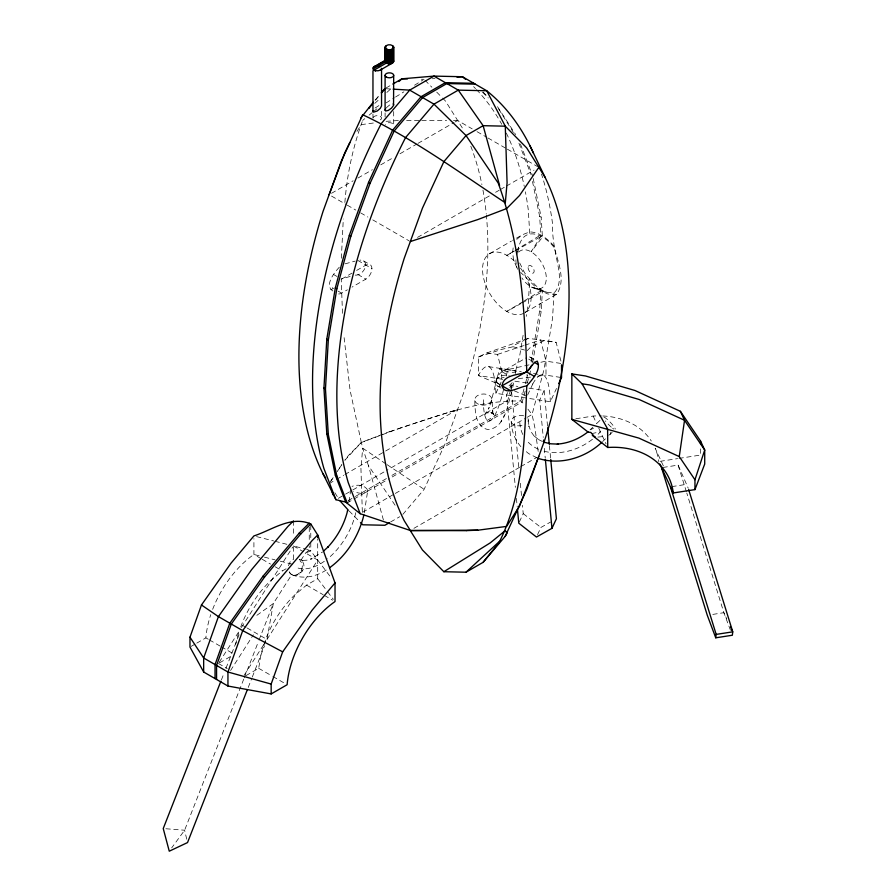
<?xml version="1.0" encoding="UTF-8"?>
<svg xmlns="http://www.w3.org/2000/svg" width="896" height="896" viewBox="0 0 896 896"><rect width="100%" height="100%" fill="white"/><g stroke="black" fill="none" stroke-linecap="round" stroke-linejoin="round"><path stroke-width="0.67" stroke-dasharray="4.48 3.36" d="M341.365 258.205L343.291 218.971M610.926 432.107L610.187 434.302L608.709 435.254M519.691 262.942L524.72 273.056L529.738 278.936L528.259 304.237L526.243 316.378M531.138 362.051L539.65 310.811L540.904 289.374L535.718 285.578L529.738 278.936M532.65 362.936L541.162 311.685L542.416 290.259L531.115 286.888L547.691 292.488L554.03 292.947C559.899 287.37 559.922 277.883 558.869 270.379C556.114 254.867 551.97 239.714 552.552 223.765A416.416 240.419 -60 0 0 541.486 174.115M554.03 292.947L552.552 318.259L544.029 369.499L532.056 414.49L534.901 427.75L538.283 452.144M332.898 291.021C323.837 285.32 334.858 271.958 339.494 266.997M344.87 202.496C347.032 174.81 352.733 147.549 362.309 121.464M513.15 247.912L512.658 251.978L513.475 259.717L516.757 267.389M517.989 251.754C520.89 225.434 542.102 231.874 554.03 247.363M246.019 675.595L258.675 668.293L261.229 653.005L266.437 637.235A75.622 43.658 -60 0 1 294.627 595.034L306.566 585.122L317.699 578.693L317.699 539.168M348.925 501.715L350.806 489.563M364.291 512.859L367.774 490.302C365.187 485.005 356.989 484.098 352.027 486.394M523.107 335.25L519.747 355.488L515.166 372.691M247.128 627.995L266.997 639.475L273.302 603.568L291.738 574.672C303.968 579.981 318.192 576.038 328.541 568.478M497.168 377.944L490.84 402.875L488.41 408.99L489.238 407.445L484.669 414.624L488.006 412.059L486.08 413.056L490.392 412.552L492.498 413.179L490.84 412.541L494.155 415.274L492.722 412.933L493.651 414.77L492.542 410.693L492.878 412.541L491.915 399.414A8.568 5.589 -1.9 0 0 479.058 394.822A8.568 5.589 -1.9 0 0 479.058 404.51A8.568 5.589 -1.9 0 0 491.893 399.426M506.318 376.018L507.595 369.802M515.379 373.576L515.894 371.09L499.307 368.525C500.069 372.646 492.027 385.19 500.786 383.32M512.747 387.374L514.304 379.77M516.757 255.035L518.549 247.106M367.774 490.302L367.539 491.277C363.854 494.76 357.739 493.259 353.606 491.288M511.963 391.182C507.45 404.331 505.546 428.03 487.962 429.531C474.779 427.022 475.16 410.066 474.757 399.75M510.586 389.906L507.763 400.501L389.166 468.978M510.933 388.584L512.691 381.965M523.981 388.909L520.766 400.994L390.354 476.28M525.414 383.544L527.554 375.48M525.146 391.126L522.278 401.867L388.248 479.248M527.285 383.074L529.077 376.354M529.435 375.021L530.499 370.989M288.4 565.723L290.17 561.837L293.261 559.373M289.162 571.917C295.165 581.93 307.373 567.661 300.014 560.818M240.744 626.931L242.144 623.157A76.003 43.882 -60 0 1 270.402 580.854L282.363 570.909L286.798 568.355M221.39 679.941L223.933 673.422M225.982 668.203L239.68 633.203M243.734 679.123L184.61 830.234L171.685 847.885M244.25 677.813L258.518 641.346M259.022 640.035L273.302 603.568L255.17 616.526M248.226 687.445L251.798 678.317M252.302 677.018L264.578 645.658M402.853 514.371L424.122 489.35L445.536 442.87L463.758 392.526A395.483 228.334 -60 0 0 486.36 214.973M495.902 393.31L501.715 380.789L501.715 370.933L497.504 354.424L486.696 352.99L478.341 357L478.341 375.536A75.88 16.038 -81.2 0 1 495.902 393.31L550.323 401.733L556.494 388.438M507.64 392.56L506.531 394.957L515.357 487.346M509.858 387.778L510.978 385.381L517.888 386.445M528.942 388.158L544.141 390.51L539.706 400.086L543.256 437.315M519.344 521.998L523.23 513.621L522.435 505.344M537.555 534.643L540.893 527.464L550.435 522.099M527.632 395.024L532.773 383.958L528.718 383.331M500.875 421.826L501.794 420.078M503.63 416.595L504.448 415.05M263.514 645.131L265.608 641.738M357 131.398L361.29 124.622L375.066 122.797M219.173 662.312L239.21 631.075A76.003 43.882 -60 0 0 235.749 644.179M241.371 627.547L292.712 547.109M230.574 670.499L253.378 634.76M300.966 560.235L305.57 553.011L309.254 549.976L309.254 545.944M244.216 675.158L265.675 641.536M266.997 639.475L317.699 560.056L305.57 553.011L310.778 550.906L310.778 541.486M330.646 481.387L333.626 476.93L330.646 481.398M341.813 464.688L337.355 471.363L341.813 464.755M401.262 427.638L361.334 442.512L344.859 460.219L348.443 455.504L361.346 442.4L390.264 431.357M293.474 575.344L297.382 575.042L302.422 570.965A8.59 6.989 -52.4 0 0 299.23 559.574L303.106 560.504L301.336 560.426L306.555 560.213L312.133 558.667L310.722 559.104L322.526 552.037M375.603 100.117L379.803 94.909M525.213 312.424L556.618 294.302C566.586 279.989 557.502 261.106 553.941 245.93C547.613 238.986 539.56 232.053 529.648 231.907L522.278 234.808L512.613 240.397M375.099 100.139L379.523 94.931M386.366 107.755L389.402 105.146L392.437 103.891M478.341 357L501.861 349.339L513.139 346.741L515.166 344.68L523.611 340.626M527.061 350.784L530.723 347.088L543.984 340.715L556.136 342.328L561.546 363.541L545.989 361.133L539.28 362.622M590.083 429.845L592.939 427.112M596.747 423.461L602.459 417.995M602.627 441.538L605.461 438.827M610.187 434.302L612.192 432.376M374.774 103.387L379.792 98.829M386.837 92.456L391.866 87.909M375.11 108.013L379.4 105.28M516.757 239.344L522.278 234.808M362.645 120.411L364.795 118.653M369.107 115.136L372.344 112.504M373.419 111.619L377.731 108.102M509.029 385.818L513.856 381.035L527.363 383.118M386.053 102.939L394.363 97.765M395.55 97.026L403.872 91.851M414.568 85.21L422.89 80.035M523.242 301.47L506.834 311.427L521.035 303.531M524.406 300.765L540.814 290.819L547.915 294.011L556.618 294.302M513.867 251.126L506.834 255.338L514.181 251.306M515.032 250.421L540.814 234.965M385.986 88.01L391.675 84.728M331.52 193.29L353.136 180.802M357.941 178.035L372.366 169.714M380.766 164.853L393.982 157.226M399.986 153.765L416.808 144.054M418.006 143.36L454.048 122.55M455.246 121.856L457.654 120.467L472.192 128.867M341.6 279.115L352.005 273.112M356.63 270.435L365.882 265.093A8.59 4.962 -60 0 1 371.952 268.598A8.59 4.962 -60 0 1 365.882 279.115L352.005 287.123M417.525 237.395L490.795 195.093M495.6 192.315L499.206 190.232M500.405 189.538L505.21 186.771M506.408 186.077L534.038 170.128M338.554 293.955A8.59 4.962 -60 0 0 341.6 293.138L347.379 289.8M489.664 253.646L511.403 241.091M500.517 386.467A8.59 4.962 -60 0 1 496.059 381.349A8.59 4.962 -60 0 1 502.085 371.773L526.366 357.75M329.157 483.616L335.216 480.122M336.437 479.416L343.706 475.216M344.915 474.522L457.699 409.405L401.139 427.65M338.341 498.322L344.389 494.827M345.598 494.122L351.646 490.627M352.856 489.933L387.957 469.672M348.096 500.685L354.133 497.202M355.342 496.496L389.155 476.986M347.2 502.947L387.05 479.942M362.611 512.31L394.083 494.144M395.293 493.45L526.008 417.984M527.218 417.278L532.056 414.49L527.173 408.184M390.578 521.987L399.694 516.734M191.106 646.397L195.653 643.776M196.784 643.115L205.878 637.874A76.003 43.882 -60 0 1 210.762 614.656M413.918 528.338L519.624 467.309M520.834 466.614L536.446 457.598M219.531 662.85L230.574 656.477M522.222 302.87L542.338 291.693M515.402 250.634L542.338 235.838M524.81 340.054L528.427 338.318L556.136 342.328M590.99 429.442L593.488 428.277M355.219 275.117C363.563 275.934 371.314 260.613 359.901 260.064M486.696 352.99L528.427 338.318M390.118 431.502C432.477 417.883 475.597 400.042 520.766 400.994L523.914 403.973M497.504 354.424L523.611 345.632M524.922 345.195L540.59 339.931L545.989 361.133L545.989 375.155L561.546 377.563M345.038 263.85L355.219 261.094M350.123 276.494L341.219 278.902L342.574 315.672M501.715 370.933L529.894 364.694M591.64 433.619L600.443 431.782A49.795 38.214 -32.2 0 1 594.485 437.606M575.848 418.746L593.152 416.069A75.88 59.842 -24.9 0 1 601.429 415.912M660.05 461.339L677.6 458.618M678.955 458.405L700.549 455.067L700.549 447.418M662.928 467.466L678.126 465.114L688.251 488.253M671.821 486.618L687.019 484.266M712.813 614.398L723.867 612.685L726.645 618.666M386.086 121.33L401.094 120.344M518.314 378.683L530.768 377.093M537.69 376.219L545.989 375.155M597.89 437.091L604.15 436.464M432.298 78.747L435.042 78.568M506.117 375.133L501.715 375.502L497.269 378.459A8.568 1.893 11.6 0 1 504.112 377.574M406.605 120.355L420.403 120.389M421.781 120.389L446.611 120.445M453.51 120.456L457.654 120.467M421.31 79.24L424.077 79.296M386.221 88.749L391.754 89.074M293.429 575.333L295.389 575.467M165.917 828.755L184.61 830.234L186.939 840.101M488.6 366.621L521.259 371.672M533.501 373.576L543.032 375.043M502.79 379.322L478.341 375.536L500.472 384.944M330.691 289.744L333.48 288.445L329.448 286.126M289.072 563.662L290.282 563.954M301.224 570.674L302.422 570.965M301.022 572.712L300.126 572.499L300.81 572.88M299.309 574.101L299.141 574.179M290.282 573.518L291.738 574.672M256.547 536.603L273.683 540.949M274.994 541.285L286.854 544.298M293.44 559.216L293.44 545.966L305.301 548.979M306.622 549.315L310.778 550.906L331.722 578.558M259.179 555.822L253.915 554.478A76.003 43.882 -60 0 0 211.534 612.394M264.454 557.155L274.994 559.832M280.269 561.176L292.13 564.189M513.139 346.741L524.53 350.045M535.046 288.557L547.691 292.488M514.259 390.813L525.773 395.707M542.483 441.526L537.611 439.13L538.787 439.802L533.859 435.702L534.699 436.856L531.048 431.749L528.797 425.846L529.099 427.213L528.248 420.022M536.984 457.789L528.662 453.611L523.701 449.478M477.042 131.667L486.73 137.267M487.95 137.962L506.128 148.456M507.338 149.162L537.634 166.645M539.65 216.317L541.162 217.19L542.416 237.182L531.115 251.832L540.904 236.309L539.65 216.317L532.235 180.253M539.65 310.811L541.162 311.685M331.542 196.078L346.08 204.478M347.29 205.173L355.779 210.067M360.629 212.867L367.898 217.067M372.747 219.867L409.102 240.856M363.563 260.859L370.171 264.667M530.656 357.325L533.96 359.24M357.762 260.411L371.952 268.598M528.685 359.094L533.322 361.771M357.762 274.434L365.882 279.115M333.48 274.434L336.952 276.438M502.085 371.773L510.205 376.466M338.117 291.133L341.6 293.138M496.014 382.29L501.077 385.213M497.795 386.221L501.099 388.125M261.027 558.589L253.915 554.478L253.915 538.586M262.214 559.272L270.514 564.066M275.251 566.81L282.363 570.909M306.566 585.122L323.165 594.709M324.352 595.392L332.651 600.186M242.715 625.442L246.019 627.357M258.675 668.293L271.723 675.819M272.899 676.502L284.76 683.346M205.878 637.874L208.242 639.24M209.429 639.923L220.102 646.083M221.29 646.778L233.15 653.621M218.422 663.488L227.259 668.584M293.44 545.966L303.363 551.723M385.885 463.859L362.69 448.179L361.346 442.4M387.05 464.632L424.122 489.35M540.814 290.819L535.338 286.754L520.699 272.451M523.23 513.621L540.893 527.464M483.045 91.997L487.861 96.891M497.493 106.669L515.682 134.624M482.485 92.098L488.264 97.966M425.051 80.282L431.861 87.203M436.733 92.142L441.605 97.093M442.579 98.078L445.491 101.046L463.758 130.234M349.104 510.944L360.786 522.816M317.699 578.693L326.771 590.677M327.6 591.763L333.379 599.379M520.878 446.667C514.73 439.656 511.403 430.595 511.224 421.288M395.069 505.221L368.413 465.506L362.69 448.179L360.931 468.182L362.342 512.366M289.318 571.962L290.326 573.518M498.635 108.931L513.43 132.563M334.88 492.755L338.453 498.467M663.354 465.864L655.189 448.269A75.88 59.842 -24.9 0 1 658.694 461.541M593.152 416.069L596.546 423.371M598.786 428.21L606.043 443.834M520.464 144.088L532.65 175.784M518.941 143.203L531.138 174.899M730.453 630.224L723.867 612.685L686.784 493.035M678.126 465.114L686.37 491.702M383.41 519.982L368.413 465.506M361.334 442.512L350.078 390.23L343.762 334.566M533.198 178.45L541.162 217.19M544.141 390.51L547.568 426.362M549.416 445.67L550.603 458.08M544.309 448.347L545.238 458.002M510.978 385.381L511.504 390.891M511.627 392.269L518.885 468.115M520.33 483.28L521.517 495.69M516.41 498.378L517.205 506.643M529.738 233.341L528.259 209.742A416.416 240.419 -60 0 0 525.381 191.822M527.061 374.203L527.061 382.469M393.691 111.541L393.691 125.171A4.29 2.475 0 0 0 389.962 122.707A4.29 2.475 0 0 0 385.246 124.522M385.101 112.918L385.101 117.006M381.55 111.35L381.55 118.16M372.96 114.094L372.96 118.16M310.778 525.325L310.778 540.142M309.254 527.139L309.254 540.579M293.44 520.946L293.44 536.234M602.784 415.957A75.88 59.842 -24.9 0 1 651.325 441.022M532.773 383.958A75.88 16.027 -81.2 0 1 550.323 401.733M592.458 439.275A49.795 38.214 -32.2 0 1 543.2 450.979M538.406 449.232A49.795 38.214 -32.2 0 1 526.142 439.835M522.805 434.482A49.795 38.214 -32.2 0 1 519.736 420.65M503.619 389.166A49.795 10.528 -81.2 0 1 490.28 420.706A49.795 10.528 -81.2 0 1 483.336 399.582M515.872 371.09A8.568 1.893 11.6 0 1 509.04 371.986A8.568 1.893 11.6 0 1 499.318 368.525M527.979 418.69A8.568 5.152 -6.7 0 1 527.979 421.389M521.965 425.488A8.568 5.152 -6.7 0 1 511.28 420.627A8.568 5.152 -6.7 0 1 523.97 415.845M613.838 429.094A8.568 1.411 46.3 0 1 612.674 428.288M611.274 427.146A8.568 1.411 46.3 0 1 605.382 420.941M603.915 417.077A8.568 1.411 46.3 0 1 610.467 422.453A8.568 1.411 46.3 0 1 615.306 429.072M355.779 512.68A52.203 30.139 -60 0 1 327.645 558.779M324.341 561.277A52.203 30.139 -60 0 1 296.352 567.459M470.803 146.25A395.483 228.334 -60 0 1 481.902 184.621M482.955 190.109A395.483 228.334 -60 0 1 486.226 213.606M529.402 356.944A8.59 4.962 -60 0 1 532.437 361.256M518.683 252.134A21.459 12.387 60 0 1 540.008 260.277A21.459 12.387 60 0 1 543.29 286.854A21.459 12.387 60 0 1 521.875 277.928M517.507 269.259A21.459 12.387 60 0 1 516.746 266.694M516.23 264.197A21.459 12.387 60 0 1 516.074 258.384M524.003 313.13A34.339 19.824 60 0 1 491.926 296.923A34.339 19.824 60 0 1 485.957 257.006A34.339 19.824 60 0 1 516.544 263.29M520.509 268.106A34.339 19.824 60 0 1 525.09 312.413M473.603 86.677A416.416 240.419 -60 0 1 475.541 88.626M476.493 89.611A416.416 240.419 -60 0 1 501.76 124.298M506.33 133.112A416.416 240.419 -60 0 1 524.283 186.458M373.106 117.51A4.29 2.475 0 0 1 380.296 116.402A4.29 2.475 0 0 1 378.37 120.546M528.08 267.613A4.29 2.475 60 0 0 532.638 273.28A4.29 2.475 60 0 0 532.638 267.198A4.29 2.475 60 0 0 528.08 267.613"/><path stroke-width="1.34" d="M526.747 386.008C520.442 385.974 504.706 397.018 502.085 385.795C503.35 374.282 518.885 375.166 526.747 371.997L534.486 362.443L537.264 361.144C541.71 370.171 531.877 379.792 526.747 386.008C524.866 438.838 523.365 494.48 499.05 542.584L483.067 562.352L465.998 572.208L443.845 571.715L422.419 549.976L410.267 530.544L466.626 530.656M483.067 562.352L505.232 536.278L526.646 489.798L544.958 439.398A395.483 228.334 -60 0 0 544.958 177.106L526.691 147.918L505.277 126.179L483.123 125.686L466.043 135.554L443.89 161.616L422.464 208.096L404.208 258.373A395.483 228.334 -60 0 0 404.208 520.666L410.357 530.499L360.192 513.71L345.688 502.074L335.317 475.115L326.794 433.698L323.938 388.102L326.794 339.203L335.317 287.963L349.317 235.357L368.547 182.426L392.627 130.178L421.075 96.701L445.368 82.678L473.816 83.306M347.2 502.947L336.829 475.989L328.317 434.571L325.461 388.976L328.317 340.077L336.829 288.837L350.84 236.23L370.07 183.299L394.139 131.062L422.598 97.574L446.88 83.552L475.339 84.179M688.666 489.586L732.76 631.837L732.334 635.242L715.747 637.806L716.173 634.402L670.432 486.83M592.323 435.4L607.734 447.485A75.88 59.842 -24.9 0 1 673.277 492.957L694.96 489.608L694.96 479.752L679.258 456.59L684.544 420.28L680.378 411.309L635.018 390.522L585.525 375.973L571.85 373.89L571.861 419.362L588.09 432.085L590.834 432.454L594.765 437.002M381.405 68.947A4.29 2.475 0 0 0 381.55 68.309L381.55 105.918L380.296 108.349L377.261 110.97L373.542 112.179L373.106 110.69M393.691 75.32L393.546 105.414L391.541 108.102L388.282 110.41L385.683 110.992L385.101 110.197L385.683 108.674M385.101 61.298L385.101 47.275C386.109 43.882 392.683 43.882 393.691 47.275L393.691 61.298C392.986 65.274 383.432 64.344 385.683 60.066L373.542 67.066L373.106 68.947L375.39 71.142M393.691 47.275C392.683 50.68 386.109 50.68 385.101 47.275M347.469 511.168L347.682 510.328C344.434 524.138 337.389 536.95 327.701 547.299L328.205 546.806L323.467 551.163M363.877 515.032C358.837 535.718 346.987 555.206 329.594 567.739M694.96 479.752L704.715 450.027L700.549 441.045L680.378 411.309M189.974 637.202L201.466 604.979L231.011 563.192L253.915 535.931C272.16 529.973 291.054 515.379 310.778 523.981L317.699 535.002L335.026 582.915L335.026 601.552A75.622 43.658 -60 0 0 287.134 684.723L271.163 693.93L227.942 686.034L203.661 672.011L189.974 647.058L189.974 637.202L203.661 657.989L227.942 672.011L271.163 684.074L271.163 693.93M271.163 684.074L282.666 651.851L312.211 610.064L335.026 582.915M329.112 194.678L344.803 152.846L349.832 142.666M538.798 456.344L519.467 506.184M694.96 489.608L704.715 464.038L704.715 450.027L684.544 420.28L639.184 399.504L589.691 384.955L582.075 383.79L571.85 373.89M220.875 681.24L163.24 828.542L169.266 851.2L187.533 842.565L247.206 690.054M519.49 506.128L506.621 526.4L477.702 530.23M558.734 383.6L561.546 377.563L561.546 364.818M517.462 509.41L518.784 523.197L536.446 537.04L551.958 528.326L556.405 518.75L550.738 459.458M360.886 117.835L373.33 102.222M505.232 536.278L507.035 533.187L505.277 530.6L490.19 542.909L443.845 571.715M538.843 167.35L519.568 195.462L506.666 208.555L477.747 219.598L410.312 241.562M309.254 523.107L299.242 533.086L263.021 576.206L229.813 623.179L215.04 664.563L215.04 678.586M310.778 523.981L300.765 533.96L264.533 577.08L231.325 624.053L216.563 665.437L216.563 679.459M499.554 541.33L465.998 572.208M368.872 108.438L372.232 104.272M381.483 92.826L384.843 88.67L381.304 92.837M293.44 520.946L287.862 526.512L251.63 569.632L218.422 616.605L203.661 657.989L203.661 672.011M601.686 442.445C585.133 457.957 560.19 465.55 538.182 458.371M398.899 81.536L401.923 78.814L433.978 76.104L462.437 76.731L486.718 90.754A416.416 240.419 -60 0 1 533.478 153.261M587.989 431.861C579.219 438.816 568.523 443.341 557.301 444.091L558.152 444.114L550.637 443.8L543.704 442.12M373.106 67.67L385.246 60.659M373.106 68.947L385.246 61.936L385.246 46.637M380.296 70.067L392.437 63.056L392.437 49.034M392.818 84.067L401.923 78.814L407.456 78.938M531.63 365.232A8.59 4.962 -60 0 1 526.366 371.773L502.085 385.795L510.205 390.477M389.446 522.648L384.888 525.269L362.734 524.787L360.786 522.816M716.173 634.402L732.76 631.837M456.96 77.101L462.437 76.731A416.416 240.419 -60 0 1 465.562 79.307M466.704 530.611L477.814 530.174L410.267 530.544M393.131 89.152L409.696 90.126L433.978 104.149L466.043 135.554L498.221 183.109C520.184 243.253 525.034 308.392 526.747 371.997M335.922 499.71L323.926 468.541A416.416 240.419 -60 0 1 381.237 123.603L409.696 90.126L433.978 76.104L458.27 90.126L486.718 90.754L505.277 126.179L507.08 182.784L505.322 202.787C458.752 172.021 413.325 138.645 362.69 114.733L341.275 161.213L323.008 211.49A395.483 228.334 -60 0 0 323.008 473.782L335.922 499.71L345.688 502.074M571.861 419.362L638.904 438.11L679.258 456.59M282.666 651.851L242.715 630.627L218.422 616.605L201.466 604.979M368.547 182.426L370.07 183.299M349.317 235.357L350.84 236.23M534.464 362.432L538.507 364.762M526.366 371.773L534.486 376.466M335.317 287.963L336.829 288.837M326.794 339.203L328.317 340.077M323.938 388.102L325.461 388.976M326.794 433.698L328.317 434.571M335.317 475.115L336.829 475.989M299.242 533.086L300.765 533.96M263.021 576.206L264.533 577.08M393.12 103.936L393.691 104.72M348.13 509.958L339.886 500.752M393.12 60.066L393.691 61.298M323.008 473.782L325.741 478.15M582.075 383.79L607.611 428.915L607.734 447.485M530.029 145.925L544.958 177.106M659.837 463.994L673.277 492.957M730.531 627.043L732.2 630.638M360.192 513.71L348.219 482.563A416.416 240.419 -60 0 1 405.53 137.626L433.978 104.149L458.27 90.126L483.123 125.686L499.598 185.461M715.747 637.806L707.28 615.25L661.539 467.678M332.226 492.363L333.099 494.861M547.702 427.739L549.282 444.293M543.525 440.07L543.782 442.837M545.373 459.379L551.958 528.326M700.549 441.045L700.549 443.598M393.546 46.637L393.546 61.936M393.12 46.043L393.12 62.541M391.541 49.426L391.541 63.448M390.51 49.672L390.51 63.694M389.402 49.762L389.402 63.773M388.282 49.672L388.282 63.694M387.251 49.426L387.251 63.448M386.366 49.034L386.366 63.056L372.96 70.784L372.96 111.384M385.683 46.043L385.683 62.541M385.101 75.32L385.101 110.197M317.699 537.779L317.699 535.002L312.144 540.534L275.912 583.654L242.715 630.627L227.942 672.011L227.942 686.034M380.968 69.552A4.29 2.475 0 0 1 374.214 70.067M373.542 67.066A4.29 2.475 0 0 1 380.296 66.562M386.366 77.067A4.29 2.475 0 0 0 393.546 75.958A4.29 2.475 0 0 0 388.282 72.923A4.29 2.475 0 0 0 386.366 77.067"/></g></svg>
